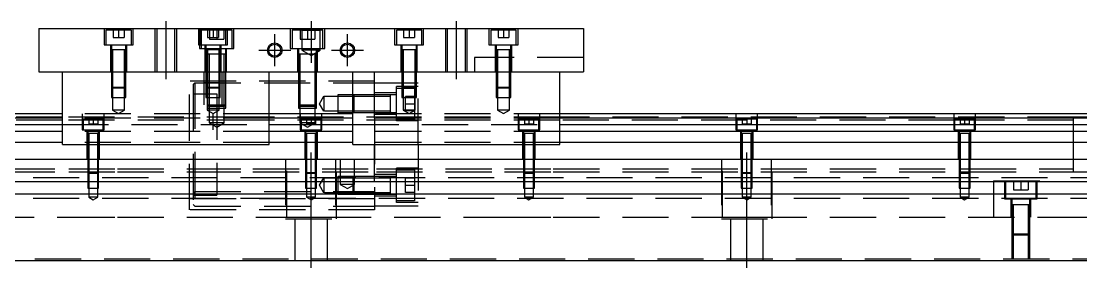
# Model space of a CAD drawing. Extents: x -12 to 733, y -281 to 102.
# Drawn here: x 180.2 to 472, y -239 to -171 of the extents above; entities that cross this region are included whole.
import ezdxf

# ---------------------------------------------------------------- set-up
doc = ezdxf.new("R2010")
doc.units = 0
doc.linetypes.add('CENTER', pattern=[50.8, 31.75, -6.35, 6.35, -6.35])
doc.linetypes.add('DASHED', pattern=[19.05, 12.7, -6.35])
doc.layers.get('0').update_dxf_attribs({"linetype": 'CONTINUOUS'})
doc.layers.add('CENTER', color=1, linetype='CENTER')

msp = doc.modelspace()

# ---------------------------------------------------------------- linework, layer by layer
at = {"color": 7, "linetype": 'CONTINUOUS'}
for p, q in [((185, -172.99), (335, -172.99)), ((185, -172.99), (185, -184.99)), ((335, -172.99), (335, -184.99)), ((185, -184.99), (335, -184.99)), ((191.5, -204.99), (191.5, -184.99)), ((248.5, -204.99), (248.5, -184.99)), ((271.5, -204.99), (271.5, -184.99)), ((328.5, -204.99), (328.5, -184.99)), ((191.5, -196.49), (0, -196.49)), ((191.5, -197.742272), (0, -197.742272)), ((271.5, -196.49), (248.5, -196.49)), ((271.5, -197.742272), (248.5, -197.742272)), ((520, -196.49), (328.5, -196.49)), ((520, -197.742272), (328.5, -197.742272)), ((0, -199.51668), (191.5, -199.51668)), ((248.5, -199.51668), (271.5, -199.51668)), ((328.5, -199.51668), (520, -199.51668)), ((191.5, -201.413076), (0, -201.413076)), ((271.5, -201.413076), (248.5, -201.413076)), ((520, -201.413076), (328.5, -201.413076)), ((191.5, -204.467372), (0, -204.467372)), ((191.5, -204.99), (248.5, -204.99)), ((271.5, -204.467372), (248.5, -204.467372)), ((271.5, -204.99), (328.5, -204.99)), ((520, -204.467372), (328.5, -204.467372)), ((0, -208.99), (520, -208.99)), ((520, -215.29), (0, -215.29)), ((520, -218.69), (0, -218.69)), ((0, -236.99), (520, -236.99))]:
    msp.add_line(p, q, dxfattribs=at)
at = {"color": 3, "linetype": 'DASHED'}
for p, q in [((203, -172.99), (203, -177.49)), ((210.5, -173.49), (203.5, -173.49)), ((203.5, -173.49), (203.5, -177.49)), ((205.5, -173.49), (205.5, -175.49)), ((207, -173.49), (207, -175.49)), ((208.5, -173.49), (208.5, -175.49)), ((210.5, -177.49), (210.5, -173.49)), ((211, -177.49), (211, -172.99)), ((217.000006, -172.99), (217.000006, -184.99)), ((217.5, -172.99), (217.5, -184.99)), ((222.5, -184.99), (222.5, -172.99)), ((222.999994, -184.99), (222.999994, -172.99)), ((229, -172.99), (229, -177.49)), ((229.25, -172.99), (229.25, -178.49)), ((236.5, -173.49), (229.5, -173.49)), ((229.5, -173.49), (229.5, -177.49)), ((238.25, -173.49), (229.75, -173.49)), ((229.75, -173.49), (229.75, -178.49)), ((231.5, -173.49), (231.5, -175.49)), ((232, -173.49), (232, -175.99)), ((233, -173.49), (233, -175.49)), ((234, -173.49), (234, -175.99)), ((234.5, -173.49), (234.5, -175.49)), ((236, -173.49), (236, -175.99)), ((236.5, -177.49), (236.5, -173.49)), ((237, -177.49), (237, -172.99)), ((238.25, -178.49), (238.25, -173.49)), ((238.75, -178.49), (238.75, -172.99)), ((254.25, -172.99), (254.25, -178.49)), ((263.25, -173.49), (254.75, -173.49)), ((254.75, -173.49), (254.75, -178.49)), ((257.5, -173.49), (257, -172.99)), ((257, -173.49), (257, -175.99)), ((257.5, -173.49), (257.5, -178.99)), ((257.5, -173.49), (262.5, -173.49)), ((259, -173.49), (259, -175.99)), ((261, -173.49), (261, -175.99)), ((262.5, -173.49), (263, -172.99)), ((262.5, -178.99), (262.5, -173.49)), ((263.25, -178.49), (263.25, -173.49)), ((263.75, -178.49), (263.75, -172.99)), ((283, -172.99), (283, -177.49)), ((290.5, -173.49), (283.5, -173.49)), ((283.5, -173.49), (283.5, -177.49)), ((285.5, -173.49), (285.5, -175.49)), ((287, -173.49), (287, -175.49)), ((288.5, -173.49), (288.5, -175.49)), ((290.5, -177.49), (290.5, -173.49)), ((291, -177.49), (291, -172.99)), ((297.000006, -172.99), (297.000006, -184.99)), ((297.5, -172.99), (297.5, -184.99)), ((302.5, -184.99), (302.5, -172.99)), ((302.999994, -184.99), (302.999994, -172.99)), ((309, -172.99), (309, -177.49)), ((316.5, -173.49), (309.5, -173.49)), ((309.5, -173.49), (309.5, -177.49)), ((311.5, -173.49), (311.5, -175.49)), ((313, -173.49), (313, -175.49)), ((314.5, -173.49), (314.5, -175.49)), ((316.5, -177.49), (316.5, -173.49)), ((317, -177.49), (317, -172.99)), ((203, -177.49), (211, -177.49)), ((204.75, -177.49), (204.75, -184.99)), ((205, -177.49), (205, -178.89)), ((205.5, -175.49), (207, -175.49)), ((207, -175.49), (208.5, -175.49)), ((209, -178.89), (209, -177.49)), ((209.25, -184.99), (209.25, -177.49)), ((229, -177.49), (237, -177.49)), ((230.75, -177.49), (230.75, -184.99)), ((231, -177.49), (231, -178.89)), ((231.5, -175.49), (233, -175.49)), ((232, -175.99), (234, -175.99)), ((233, -175.49), (234.5, -175.49)), ((234, -175.99), (236, -175.99)), ((235, -178.89), (235, -177.49)), ((235.25, -184.99), (235.25, -177.49)), ((257, -175.99), (259, -175.99)), ((259, -175.99), (261, -175.99)), ((283, -177.49), (291, -177.49)), ((284.75, -177.49), (284.75, -184.99)), ((285, -177.49), (285, -178.89)), ((285.5, -175.49), (287, -175.49)), ((287, -175.49), (288.5, -175.49)), ((289, -178.89), (289, -177.49)), ((289.25, -184.99), (289.25, -177.49)), ((309, -177.49), (317, -177.49)), ((310.75, -177.49), (310.75, -184.99)), ((311, -177.49), (311, -178.89)), ((311.5, -175.49), (313, -175.49)), ((313, -175.49), (314.5, -175.49)), ((315, -178.89), (315, -177.49)), ((315.25, -184.99), (315.25, -177.49)), ((205, -178.885), (205, -178.89)), ((205, -178.89), (205.216462, -178.89)), ((205.216708, -178.89), (205, -178.89)), ((205, -178.89), (205, -178.895)), ((205, -178.89), (205, -184.99)), ((208.783332, -178.89), (205.216708, -178.89)), ((205.35, -178.89), (205.35, -184.99)), ((208.65, -184.99), (208.65, -178.89)), ((209, -178.89), (208.783332, -178.89)), ((208.783538, -178.89), (209, -178.89)), ((209, -178.89), (209, -178.885)), ((209, -178.895), (209, -178.89)), ((209, -184.99), (209, -178.89)), ((229.25, -178.49), (238.75, -178.49)), ((231, -178.885), (231, -178.89)), ((231, -178.89), (231.216462, -178.89)), ((231.216708, -178.89), (231, -178.89)), ((231, -178.89), (231, -184.99)), ((231, -178.89), (231, -178.895)), ((234.783332, -178.89), (231.216708, -178.89)), ((231.25, -178.49), (231.25, -184.99)), ((231.35, -178.89), (231.35, -184.99)), ((231.5, -178.49), (231.5, -180.09)), ((231.757468, -180.09), (231.5, -180.09)), ((231.5, -180.09), (231.5, -184.99)), ((231.999654, -180.09), (231.757468, -180.09)), ((231.9, -180.09), (231.9, -184.99)), ((232.349616, -180.09), (231.999654, -180.09)), ((235.650424, -180.09), (232.349616, -180.09)), ((234.65, -184.99), (234.65, -178.89)), ((235, -178.89), (234.783332, -178.89)), ((234.783538, -178.89), (235, -178.89)), ((235, -178.89), (235, -178.885)), ((235, -184.99), (235, -178.89)), ((235, -178.895), (235, -178.89)), ((236.000386, -180.09), (235.650424, -180.09)), ((236.242552, -180.09), (236.000386, -180.09)), ((236.1, -184.99), (236.1, -180.09)), ((236.5, -180.09), (236.242552, -180.09)), ((236.5, -180.09), (236.5, -178.49)), ((236.5, -184.99), (236.5, -180.09)), ((236.75, -184.99), (236.75, -178.49)), ((254.25, -178.49), (263.75, -178.49)), ((256.25, -178.49), (256.25, -184.99)), ((256.5, -178.485), (256.5, -180.085)), ((256.5, -180.08), (256.5, -180.085)), ((256.5, -180.085), (256.757448, -180.085)), ((256.757468, -180.085), (256.5, -180.085)), ((256.5, -180.085), (256.5, -180.09)), ((256.5, -180.09), (256.5, -184.99)), ((261.242552, -180.09), (256.757468, -180.09)), ((256.9, -180.09), (256.9, -184.99)), ((262.5, -178.99), (257.5, -178.99)), ((257.5, -178.99), (260, -180.433376)), ((260, -180.433376), (262.5, -178.99)), ((260.5, -180.09), (260.5, -180.085)), ((260.5, -180.095), (260.5, -180.09)), ((261.1, -184.99), (261.1, -180.09)), ((261.5, -180.09), (261.242552, -180.09)), ((261.242602, -180.09), (261.5, -180.09)), ((261.5, -180.09), (261.5, -178.49)), ((261.5, -184.99), (261.5, -180.09)), ((261.75, -184.99), (261.75, -178.49)), ((285, -178.885), (285, -178.89)), ((285, -178.89), (285.216462, -178.89)), ((285.216708, -178.89), (285, -178.89)), ((285, -178.89), (285, -178.895)), ((285, -178.89), (285, -184.99)), ((288.783332, -178.89), (285.216708, -178.89)), ((285.35, -178.89), (285.35, -184.99)), ((288.65, -184.99), (288.65, -178.89)), ((289, -178.89), (288.783332, -178.89)), ((288.783538, -178.89), (289, -178.89)), ((289, -178.89), (289, -178.885)), ((289, -178.895), (289, -178.89)), ((289, -184.99), (289, -178.89)), ((311, -178.885), (311, -178.89)), ((311, -178.89), (311.216462, -178.89)), ((311.216708, -178.89), (311, -178.89)), ((311, -178.89), (311, -178.895)), ((311, -178.89), (311, -184.99)), ((314.783332, -178.89), (311.216708, -178.89)), ((311.35, -178.89), (311.35, -184.99)), ((314.65, -184.99), (314.65, -178.89)), ((315, -178.89), (314.783332, -178.89)), ((314.783538, -178.89), (315, -178.89)), ((315, -178.89), (315, -178.885)), ((315, -178.895), (315, -178.89)), ((315, -184.99), (315, -178.89)), ((315, -180.99), (305, -180.99)), ((305, -180.99), (305, -184.99)), ((335, -180.99), (315, -180.99)), ((205, -184.99), (205, -189.14)), ((205.000006, -184.99), (205.000006, -189.140006)), ((205.35, -184.99), (205.35, -189.49)), ((208.65, -189.49), (208.65, -184.99)), ((208.999994, -189.140006), (208.999994, -184.99)), ((209, -189.14), (209, -184.99)), ((226.5, -222.99), (226.5, -184.99)), ((230.500006, -184.99), (230.500002, -194.09)), ((231, -184.99), (231, -189.14)), ((231.000006, -184.99), (231.000002, -189.14)), ((231.35, -184.99), (231.35, -189.49)), ((231.5, -184.99), (231.5, -194.09)), ((231.9, -184.99), (231.9, -194.49)), ((234.65, -189.49), (234.65, -184.99)), ((234.999998, -189.14), (234.999994, -184.99)), ((235, -189.14), (235, -184.99)), ((235.499998, -194.09), (235.499994, -184.99)), ((236.1, -194.49), (236.1, -184.99)), ((236.5, -194.09), (236.5, -184.99)), ((256.5, -184.99), (256.5, -194.09)), ((256.500006, -184.99), (256.500002, -194.09)), ((256.9, -184.99), (256.9, -194.49)), ((261.1, -194.49), (261.1, -184.99)), ((261.499998, -194.09), (261.499994, -184.99)), ((261.5, -194.09), (261.5, -184.99)), ((277.5, -197.742272), (277.5, -184.99)), ((285, -184.99), (285, -189.14)), ((285.000006, -184.99), (285.000002, -189.14)), ((285.35, -184.99), (285.35, -189.49)), ((288.65, -189.49), (288.65, -184.99)), ((288.999998, -189.14), (288.999994, -184.99)), ((289, -189.14), (289, -184.99)), ((311, -184.99), (311, -189.14)), ((311.000006, -184.99), (311.000002, -189.14)), ((311.35, -184.99), (311.35, -189.49)), ((314.65, -189.49), (314.65, -184.99)), ((314.999998, -189.14), (314.999994, -184.99)), ((315, -189.14), (315, -184.99)), ((205, -189.14), (209, -189.14)), ((205, -189.14), (205.35, -189.49)), ((205.000006, -189.140006), (205.000006, -191.99)), ((208.65, -189.49), (205.35, -189.49)), ((205.35, -189.49), (205.35, -191.99)), ((208.65, -189.49), (209, -189.14)), ((208.65, -191.99), (208.65, -189.49)), ((208.999994, -191.99), (208.999994, -189.140006)), ((277.5, -187.49), (226.5, -187.49)), ((227.5, -188.49), (228, -187.99)), ((227.5, -188.49), (227.5, -221.49)), ((228, -187.99), (277.5, -187.99)), ((228, -187.99), (228, -221.99)), ((230.9, -187.99), (230.5, -187.99)), ((235.1, -187.99), (230.9, -187.99)), ((231, -189.14), (235, -189.14)), ((231, -189.14), (231.35, -189.49)), ((231.000002, -189.14), (231.000006, -191.99)), ((234.65, -189.49), (231.35, -189.49)), ((231.35, -189.49), (231.35, -191.99)), ((234.65, -189.49), (235, -189.14)), ((234.65, -191.99), (234.65, -189.49)), ((234.999994, -191.99), (234.999998, -189.14)), ((277.5, -187.99), (289.5, -187.99)), ((283.5, -198.490001), (283.5, -188.990001)), ((289.5, -188.990001), (283.5, -188.990001)), ((283.5, -189.49), (288.5, -189.49)), ((285, -189.14), (289, -189.14)), ((285, -189.14), (285.35, -189.49)), ((285.000002, -189.14), (285.000006, -191.99)), ((285.35, -189.49), (285.000006, -189.49)), ((288.65, -189.49), (285.35, -189.49)), ((285.35, -189.49), (285.35, -191.99)), ((288.5, -189.49), (288.5, -197.99)), ((288.65, -189.49), (289, -189.14)), ((288.65, -191.99), (288.65, -189.49)), ((288.999994, -191.99), (288.999998, -189.14)), ((289.5, -204.99), (289.5, -187.99)), ((311, -189.14), (315, -189.14)), ((311, -189.14), (311.35, -189.49)), ((311.000002, -189.14), (311.000006, -191.99)), ((314.65, -189.49), (311.35, -189.49)), ((311.35, -189.49), (311.35, -191.99)), ((314.65, -189.49), (315, -189.14)), ((314.65, -191.99), (314.65, -189.49)), ((314.999994, -191.99), (314.999998, -189.14)), ((205.000006, -191.99), (208.999994, -191.99)), ((205.35, -191.99), (205.35, -195.49)), ((208.65, -195.49), (208.65, -191.99)), ((227.5, -190.99), (234, -190.99)), ((231.000006, -191.99), (234.999994, -191.99)), ((231.35, -191.99), (231.35, -195.49)), ((234, -190.99), (234, -218.99)), ((234.65, -195.49), (234.65, -191.99)), ((262.287565, -193.74), (263.500001, -191.64)), ((263.500001, -191.64), (263.500001, -195.84)), ((263.500001, -191.64), (269.4, -191.64)), ((267.5, -196.239995), (267.5, -191.240004)), ((267.5, -191.240004), (272.4, -191.240004)), ((269.4, -191.64), (272, -191.64)), ((271.499979, -191.64), (271.899979, -191.24)), ((271.499979, -191.64), (271.499979, -195.84)), ((271.899979, -196.24), (271.899979, -191.24)), ((272, -191.64), (281.9, -191.640001)), ((272.4, -191.240004), (283.5, -191.240004)), ((283.5, -190.740001), (277.5, -190.740001)), ((281.9, -196.24), (281.9, -191.24)), ((285.000006, -191.99), (288.999994, -191.99)), ((285.35, -191.99), (285.35, -195.49)), ((286, -195.74), (286, -191.74)), ((288.5, -191.74), (286, -191.74)), ((288.65, -195.49), (288.65, -191.99)), ((311.000006, -191.99), (314.999994, -191.99)), ((311.35, -191.99), (311.35, -195.49)), ((314.65, -195.49), (314.65, -191.99)), ((208.65, -195.49), (205.35, -195.49)), ((205.35, -195.49), (207, -196.442628)), ((207, -196.442628), (208.65, -195.49)), ((234.65, -195.49), (231.35, -195.49)), ((231.35, -195.49), (233, -196.442628)), ((231.5, -194.09), (236.5, -194.09)), ((231.5, -194.09), (231.9, -194.49)), ((231.500002, -194.09), (231.500006, -194.99)), ((231.500006, -194.99), (236.499994, -194.99)), ((236.1, -194.49), (231.9, -194.49)), ((231.9, -194.49), (231.9, -194.99)), ((231.9, -194.99), (231.9, -198.99)), ((233, -196.442628), (234.65, -195.49)), ((236.1, -194.49), (236.5, -194.09)), ((236.1, -194.99), (236.1, -194.49)), ((236.1, -198.99), (236.1, -194.99)), ((236.499994, -194.99), (236.499998, -194.09)), ((256.5, -194.09), (261.5, -194.09)), ((256.5, -194.09), (256.9, -194.49)), ((256.500002, -194.09), (256.500006, -194.99)), ((256.500006, -194.99), (261.499994, -194.99)), ((261.1, -194.49), (256.9, -194.49)), ((256.9, -194.49), (256.9, -194.99)), ((256.9, -194.99), (256.9, -198.99)), ((261.1, -194.49), (261.5, -194.09)), ((261.1, -194.99), (261.1, -194.49)), ((261.1, -198.99), (261.1, -194.99)), ((261.499994, -194.99), (261.499998, -194.09)), ((263.500001, -195.84), (262.287565, -193.74)), ((288.65, -195.49), (285.35, -195.49)), ((285.35, -195.49), (287, -196.442628)), ((286, -193.74), (288.5, -193.74)), ((287, -196.442628), (288.65, -195.49)), ((314.65, -195.49), (311.35, -195.49)), ((311.35, -195.49), (313, -196.442628)), ((313, -196.442628), (314.65, -195.49)), ((191.5, -197.49), (40.5, -197.49)), ((191.5, -198.24), (82.75, -198.24)), ((248.5, -196.49), (191.5, -196.49)), ((244, -197.49), (191.5, -197.49)), ((248.5, -197.742272), (191.5, -197.742272)), ((244, -198.24), (191.5, -198.24)), ((197, -196.49), (197, -200.99)), ((202.75, -197.99), (197.25, -197.99)), ((197.25, -197.99), (197.25, -200.99)), ((198.75, -197.99), (198.75, -199.29)), ((200, -197.99), (200, -199.29)), ((201.25, -197.99), (201.25, -199.29)), ((202.75, -200.99), (202.75, -197.99)), ((203, -200.99), (203, -196.49)), ((233, -200.99), (233, -196.49)), ((288, -197.49), (244, -197.49)), ((288, -198.24), (244, -198.24)), ((257, -196.49), (257, -200.99)), ((262.75, -197.99), (257.25, -197.99)), ((257.25, -197.99), (257.25, -200.99)), ((258.75, -197.99), (258.75, -199.29)), ((260, -197.99), (260, -199.29)), ((261.25, -197.99), (261.25, -199.29)), ((262.75, -200.99), (262.75, -197.99)), ((263, -200.99), (263, -196.49)), ((269.4, -195.84), (263.66115, -195.84)), ((272.4, -196.239994), (267.5, -196.239994)), ((272, -195.84), (269.4, -195.84)), ((271.899979, -196.24), (271.499979, -195.84)), ((328.5, -196.49), (271.5, -196.49)), ((328.5, -197.742272), (271.5, -197.742272)), ((281.9, -195.84), (272, -195.84)), ((283.5, -196.239994), (272.4, -196.239994)), ((283.5, -196.740001), (277.5, -196.740001)), ((277.5, -197.742272), (277.5, -221.99)), ((281.9, -195.982602), (281.9, -196.24)), ((288.5, -197.99), (283.5, -197.99)), ((288.5, -195.74), (286, -195.74)), ((328.5, -197.49), (288, -197.49)), ((328.5, -198.24), (288, -198.24)), ((317, -196.49), (317, -200.99)), ((322.75, -197.99), (317.25, -197.99)), ((317.25, -197.99), (317.25, -200.99)), ((318.75, -197.99), (318.75, -199.29)), ((320, -197.99), (320, -199.29)), ((321.25, -197.99), (321.25, -199.29)), ((322.75, -200.99), (322.75, -197.99)), ((323, -200.99), (323, -196.49)), ((470, -197.49), (328.5, -197.49)), ((437.25, -198.24), (328.5, -198.24)), ((377, -196.49), (377, -200.99)), ((382.75, -197.99), (377.25, -197.99)), ((377.25, -197.99), (377.25, -200.99)), ((378.75, -197.99), (378.75, -199.29)), ((380, -197.99), (380, -199.29)), ((381.25, -197.99), (381.25, -199.29)), ((382.75, -200.99), (382.75, -197.99)), ((383, -200.99), (383, -196.49)), ((437, -196.49), (437, -200.99)), ((442.75, -197.99), (437.25, -197.99)), ((437.25, -197.99), (437.25, -200.99)), ((442.75, -198.24), (437.25, -198.24)), ((438.75, -197.99), (438.75, -199.29)), ((440, -197.99), (440, -199.29)), ((441.25, -197.99), (441.25, -199.29)), ((442.75, -200.99), (442.75, -197.99)), ((470, -198.24), (442.75, -198.24)), ((443, -200.99), (443, -196.49)), ((470, -197.49), (469.995, -197.49)), ((470, -198.038872), (470, -197.49)), ((470.005, -197.49), (470, -197.49)), ((475, -197.49), (470, -197.49)), ((470, -204.789934), (470, -198.038872)), ((191.5, -199.51668), (248.5, -199.51668)), ((197, -200.99), (203, -200.99)), ((198.25, -200.99), (198.25, -208.99)), ((198.5, -200.99), (198.5, -201.99)), ((198.75, -199.29), (200, -199.29)), ((200, -199.29), (201.25, -199.29)), ((201.5, -201.99), (201.5, -200.99)), ((201.75, -208.99), (201.75, -200.99)), ((236.1, -198.99), (231.9, -198.99)), ((231.9, -198.99), (234, -200.202436)), ((234, -200.202436), (236.1, -198.99)), ((261.1, -198.99), (256.9, -198.99)), ((256.9, -198.99), (259, -200.202436)), ((257, -200.99), (263, -200.99)), ((258.25, -200.99), (258.25, -208.99)), ((258.5, -200.99), (258.5, -201.99)), ((258.75, -199.29), (260, -199.29)), ((259, -200.202436), (261.1, -198.99)), ((260, -199.29), (261.25, -199.29)), ((261.5, -201.99), (261.5, -200.99)), ((261.75, -208.99), (261.75, -200.99)), ((271.5, -199.51668), (328.5, -199.51668)), ((289.5, -198.490001), (283.5, -198.490001)), ((317, -200.99), (323, -200.99)), ((318.25, -200.99), (318.25, -208.99)), ((318.5, -200.99), (318.5, -201.99)), ((318.75, -199.29), (320, -199.29)), ((320, -199.29), (321.25, -199.29)), ((321.5, -201.99), (321.5, -200.99)), ((321.75, -208.99), (321.75, -200.99)), ((377, -200.99), (383, -200.99)), ((378.25, -200.99), (378.25, -208.99)), ((378.5, -200.99), (378.5, -201.99)), ((378.75, -199.29), (380, -199.29)), ((380, -199.29), (381.25, -199.29)), ((381.5, -201.99), (381.5, -200.99)), ((381.75, -208.99), (381.75, -200.99)), ((437, -200.99), (443, -200.99)), ((438.25, -200.99), (438.25, -208.99)), ((438.5, -200.99), (438.5, -201.99)), ((438.75, -199.29), (440, -199.29)), ((440, -199.29), (441.25, -199.29)), ((441.5, -201.99), (441.5, -200.99)), ((441.75, -208.99), (441.75, -200.99)), ((248.5, -201.413076), (191.5, -201.413076)), ((198.5, -201.985), (198.5, -201.99)), ((198.624678, -201.99), (198.5, -201.99)), ((198.5, -201.99), (198.5, -208.99)), ((198.5, -201.99), (198.5, -201.995)), ((199.998804, -201.99), (198.624678, -201.99)), ((198.75, -201.99), (198.75, -208.99)), ((201.37533, -201.99), (199.998804, -201.99)), ((201.25, -208.99), (201.25, -201.99)), ((201.5, -201.99), (201.37533, -201.99)), ((201.5, -201.99), (201.5, -201.985)), ((201.5, -208.99), (201.5, -201.99)), ((201.5, -201.995), (201.5, -201.99)), ((258.5, -201.985), (258.5, -201.99)), ((258.624678, -201.99), (258.5, -201.99)), ((258.5, -201.99), (258.5, -208.99)), ((258.5, -201.99), (258.5, -201.995)), ((259.998804, -201.99), (258.624678, -201.99)), ((258.75, -201.99), (258.75, -208.99)), ((261.37533, -201.99), (259.998804, -201.99)), ((261.25, -208.99), (261.25, -201.99)), ((261.5, -201.99), (261.37533, -201.99)), ((261.5, -201.99), (261.5, -201.985)), ((261.5, -208.99), (261.5, -201.99)), ((261.5, -201.995), (261.5, -201.99)), ((328.5, -201.413076), (271.5, -201.413076)), ((318.5, -201.985), (318.5, -201.99)), ((318.624678, -201.99), (318.5, -201.99)), ((318.5, -201.99), (318.5, -208.99)), ((318.5, -201.99), (318.5, -201.995)), ((319.998804, -201.99), (318.624678, -201.99)), ((318.75, -201.99), (318.75, -208.99)), ((321.37533, -201.99), (319.998804, -201.99)), ((321.25, -208.99), (321.25, -201.99)), ((321.5, -201.99), (321.37533, -201.99)), ((321.5, -201.99), (321.5, -201.985)), ((321.5, -208.99), (321.5, -201.99)), ((321.5, -201.995), (321.5, -201.99)), ((378.5, -201.985), (378.5, -201.99)), ((378.624678, -201.99), (378.5, -201.99)), ((378.5, -201.99), (378.5, -208.99)), ((378.5, -201.99), (378.5, -201.995)), ((379.998804, -201.99), (378.624678, -201.99)), ((378.75, -201.99), (378.75, -208.99)), ((381.37533, -201.99), (379.998804, -201.99)), ((381.25, -208.99), (381.25, -201.99)), ((381.5, -201.99), (381.37533, -201.99)), ((381.5, -201.99), (381.5, -201.985)), ((381.5, -208.99), (381.5, -201.99)), ((381.5, -201.995), (381.5, -201.99)), ((438.5, -201.985), (438.5, -201.99)), ((438.624678, -201.99), (438.5, -201.99)), ((438.5, -201.99), (438.5, -201.995)), ((438.5, -201.99), (438.5, -208.99)), ((439.998804, -201.99), (438.624678, -201.99)), ((438.75, -201.99), (438.75, -208.99)), ((441.37533, -201.99), (439.998804, -201.99)), ((441.25, -208.99), (441.25, -201.99)), ((441.5, -201.99), (441.37533, -201.99)), ((441.5, -201.99), (441.5, -201.985)), ((441.5, -201.995), (441.5, -201.99)), ((441.5, -208.99), (441.5, -201.99)), ((248.5, -204.467372), (191.5, -204.467372)), ((328.5, -204.467372), (271.5, -204.467372)), ((277.5, -208.99), (277.5, -204.99)), ((289.5, -204.99), (289.5, -221.99)), ((470, -205.190056), (470, -204.789934)), ((470, -208.99023), (470, -205.190056)), ((198.5, -208.99), (198.5, -212.74)), ((198.500006, -208.99), (198.500002, -212.74)), ((198.75, -208.99), (198.75, -212.99)), ((201.25, -212.99), (201.25, -208.99)), ((201.499998, -212.74), (201.499994, -208.99)), ((201.5, -212.74), (201.5, -208.99)), ((253, -208.99), (253, -225.49)), ((253.291796, -224.99), (253.291796, -208.99)), ((258.5, -208.99), (258.5, -212.74)), ((258.500006, -208.99), (258.500002, -212.74)), ((258.75, -208.99), (258.75, -212.99)), ((261.25, -212.99), (261.25, -208.99)), ((261.499998, -212.74), (261.499994, -208.99)), ((261.5, -212.74), (261.5, -208.99)), ((266.708204, -208.99), (266.708204, -224.99)), ((267, -225.49), (267, -208.99)), ((268, -208.99), (268, -215.99)), ((272, -215.99), (272, -208.99)), ((277.5, -215.29), (277.5, -208.99)), ((318.5, -208.99), (318.5, -212.74)), ((318.500006, -208.99), (318.500002, -212.74)), ((318.75, -208.99), (318.75, -212.99)), ((321.25, -212.99), (321.25, -208.99)), ((321.499998, -212.74), (321.499994, -208.99)), ((321.5, -212.74), (321.5, -208.99)), ((373, -208.99), (373, -225.49)), ((373.291796, -224.99), (373.291796, -208.99)), ((378.5, -208.99), (378.5, -212.74)), ((378.500006, -208.99), (378.500002, -212.74)), ((378.75, -208.99), (378.75, -212.99)), ((381.25, -212.99), (381.25, -208.99)), ((381.499998, -212.74), (381.499994, -208.99)), ((381.5, -212.74), (381.5, -208.99)), ((386.708204, -208.99), (386.708204, -224.99)), ((387, -225.49), (387, -208.99)), ((438.5, -208.99), (438.5, -212.74)), ((438.500006, -208.99), (438.500006, -212.740006)), ((438.75, -208.99), (438.75, -212.99)), ((441.25, -212.99), (441.25, -208.99)), ((441.499994, -212.740006), (441.499994, -208.99)), ((441.5, -212.74), (441.5, -208.99)), ((470, -211.940962), (470, -208.99023)), ((81.5, -211.74), (193.291796, -211.74)), ((81.5, -212.49), (193.291796, -212.49)), ((193.291796, -211.74), (206.708204, -211.74)), ((193.291796, -212.49), (206.708204, -212.49)), ((198.5, -212.74), (201.5, -212.74)), ((198.5, -212.74), (198.75, -212.99)), ((198.500002, -212.74), (198.500006, -215.29)), ((201.25, -212.99), (198.75, -212.99)), ((198.75, -212.99), (198.75, -216.99)), ((201.25, -212.99), (201.5, -212.74)), ((201.25, -216.99), (201.25, -212.99)), ((201.499994, -215.29), (201.499998, -212.74)), ((206.708204, -211.74), (228, -211.74)), ((206.708204, -212.49), (228, -212.49)), ((228, -211.74), (244, -211.74)), ((228, -212.49), (244, -212.49)), ((244, -211.74), (278, -211.74)), ((244, -212.489994), (278, -212.489994)), ((244, -212.49), (278, -212.49)), ((258.5, -212.74), (261.5, -212.74)), ((258.5, -212.74), (258.75, -212.99)), ((258.500002, -212.74), (258.500006, -215.29)), ((261.25, -212.99), (258.75, -212.99)), ((258.75, -212.99), (258.75, -216.99)), ((261.25, -212.99), (261.5, -212.74)), ((261.25, -216.99), (261.25, -212.99)), ((261.499994, -215.29), (261.499998, -212.74)), ((278, -211.74), (313.291796, -211.74)), ((278, -212.49), (313.291796, -212.49)), ((283.5, -220.990001), (283.5, -211.490001)), ((289.5, -211.490001), (283.5, -211.490001)), ((283.5, -211.99), (288.5, -211.99)), ((288.5, -211.99), (288.5, -220.49)), ((313.291796, -211.74), (326.708204, -211.74)), ((313.291796, -212.49), (326.708204, -212.49)), ((318.5, -212.74), (321.5, -212.74)), ((318.5, -212.74), (318.75, -212.99)), ((318.500002, -212.74), (318.500006, -215.29)), ((321.25, -212.99), (318.75, -212.99)), ((318.75, -212.99), (318.75, -216.99)), ((321.25, -212.99), (321.5, -212.74)), ((321.25, -216.99), (321.25, -212.99)), ((321.499994, -215.29), (321.499998, -212.74)), ((326.708204, -211.74), (438.5, -211.74)), ((326.708204, -212.49), (438.5, -212.49)), ((378.5, -212.74), (381.5, -212.74)), ((378.5, -212.74), (378.75, -212.99)), ((378.500002, -212.74), (378.500006, -215.29)), ((381.25, -212.99), (378.75, -212.99)), ((378.75, -212.99), (378.75, -216.99)), ((381.25, -212.99), (381.5, -212.74)), ((381.25, -216.99), (381.25, -212.99)), ((381.499994, -215.29), (381.499998, -212.74)), ((438.5, -211.74), (438.75, -211.74)), ((438.5, -212.49), (438.75, -212.49)), ((438.5, -212.74), (441.5, -212.74)), ((438.5, -212.74), (438.75, -212.99)), ((438.500006, -212.740006), (438.500006, -215.29)), ((438.75, -211.74), (441.25, -211.74)), ((438.75, -212.49), (441.25, -212.49)), ((441.25, -212.99), (438.75, -212.99)), ((438.75, -212.99), (438.75, -216.99)), ((441.25, -211.74), (441.5, -211.74)), ((441.25, -212.49), (441.5, -212.49)), ((441.25, -212.99), (441.5, -212.74)), ((441.25, -216.99), (441.25, -212.99)), ((441.499994, -215.29), (441.499994, -212.740006)), ((441.5, -211.74), (463.291796, -211.74)), ((441.5, -212.49), (463.291796, -212.49)), ((463.291796, -211.74), (470, -211.74)), ((463.291796, -212.49), (470, -212.49)), ((469.995, -212.49), (470, -212.49)), ((470, -212.489332), (470, -211.940962)), ((470, -212.49), (470, -212.489332)), ((470, -212.49), (470.005, -212.49)), ((470, -212.49), (475, -212.49)), ((520, -214.14), (0, -214.14)), ((198.500006, -215.29), (198.500006, -216.99)), ((201.499994, -216.99), (201.499994, -215.29)), ((258.500006, -215.29), (258.500006, -216.99)), ((261.499994, -216.99), (261.499994, -215.29)), ((262.287565, -216.24), (263.500001, -214.14)), ((263.500001, -214.14), (263.500001, -218.34)), ((263.500001, -214.14), (269.4, -214.14)), ((267.5, -218.739995), (267.5, -213.740004)), ((267.5, -213.740004), (272.4, -213.740004)), ((269.4, -214.14), (272, -214.14)), ((271.499979, -214.14), (271.899979, -213.74)), ((271.499979, -214.14), (271.499979, -218.34)), ((271.899979, -218.74), (271.899979, -213.74)), ((272, -214.14), (281.9, -214.140001)), ((272.4, -213.740004), (283.5, -213.740004)), ((283.5, -213.240001), (277.5, -213.240001)), ((281.9, -218.74), (281.9, -213.74)), ((286, -218.24), (286, -214.24)), ((288.5, -214.24), (286, -214.24)), ((288.500006, -215.29), (288.500006, -216.99)), ((288.500006, -215.29), (288.500006, -216.99)), ((318.500006, -215.29), (318.500006, -216.99)), ((321.499994, -216.99), (321.499994, -215.29)), ((378.500006, -215.29), (378.500006, -216.99)), ((381.499994, -216.99), (381.499994, -215.29)), ((438.500006, -215.29), (438.500006, -216.99)), ((441.499994, -216.99), (441.499994, -215.29)), ((448, -214.99), (448, -215.29)), ((448, -214.99), (463, -214.99)), ((448, -215.29), (448, -218.69)), ((451, -214.99), (451, -219.99)), ((451.25, -214.99), (451.25, -215.29)), ((451.25, -215.29), (451.25, -218.69)), ((453.5, -214.99), (453.5, -217.49)), ((455.5, -214.99), (455.5, -217.49)), ((457.5, -214.99), (457.5, -217.49)), ((459.75, -215.29), (459.75, -214.99)), ((459.75, -218.69), (459.75, -215.29)), ((460, -219.99), (460, -214.99)), ((198.500006, -216.99), (201.499994, -216.99)), ((198.75, -216.99), (198.75, -219.49)), ((201.25, -219.49), (201.25, -216.99)), ((228, -217.99), (277.5, -217.99)), ((228, -218.69), (228, -217.99)), ((258.500006, -216.99), (261.499994, -216.99)), ((258.75, -216.99), (258.75, -219.49)), ((261.25, -219.49), (261.25, -216.99)), ((263.500001, -218.34), (262.287565, -216.24)), ((269.4, -218.34), (263.66115, -218.34)), ((272.4, -218.739994), (267.5, -218.739994)), ((272, -215.99), (268, -215.99)), ((268, -215.99), (270, -217.1447)), ((272, -218.34), (269.4, -218.34)), ((270, -217.1447), (272, -215.99)), ((271.899979, -218.74), (271.499979, -218.34)), ((281.9, -218.34), (272, -218.34)), ((283.5, -218.739994), (272.4, -218.739994)), ((277.5, -218.69), (277.5, -222.99)), ((281.9, -218.482602), (281.9, -218.74)), ((286, -216.24), (288.5, -216.24)), ((288.5, -218.24), (286, -218.24)), ((318.500006, -216.99), (321.499994, -216.99)), ((318.75, -216.99), (318.75, -219.49)), ((321.25, -219.49), (321.25, -216.99)), ((378.500006, -216.99), (381.499994, -216.99)), ((378.75, -216.99), (378.75, -219.49)), ((381.25, -219.49), (381.25, -216.99)), ((438.500006, -216.99), (441.499994, -216.99)), ((438.75, -216.99), (438.75, -219.49)), ((441.25, -219.49), (441.25, -216.99)), ((448, -218.69), (448, -224.99)), ((451.25, -218.69), (451.25, -219.99)), ((453.5, -217.49), (455.5, -217.49)), ((455.5, -217.49), (457.5, -217.49)), ((459.75, -219.99), (459.75, -218.69)), ((520, -219.84), (0, -219.84)), ((201.25, -219.49), (198.75, -219.49)), ((198.75, -219.49), (200, -220.211688)), ((200, -220.211688), (201.25, -219.49)), ((277.5, -219.998332), (226.5, -219.998332)), ((227.5, -218.99), (234, -218.99)), ((228, -221.99), (227.5, -221.49)), ((261.25, -219.49), (258.75, -219.49)), ((258.75, -219.49), (260, -220.211688)), ((260, -220.211688), (261.25, -219.49)), ((283.5, -219.240001), (277.5, -219.240001)), ((288.5, -220.49), (283.5, -220.49)), ((289.5, -220.990001), (283.5, -220.990001)), ((321.25, -219.49), (318.75, -219.49)), ((318.75, -219.49), (320, -220.211688)), ((320, -220.211688), (321.25, -219.49)), ((381.25, -219.49), (378.75, -219.49)), ((378.75, -219.49), (380, -220.211688)), ((380, -220.211688), (381.25, -219.49)), ((441.25, -219.49), (438.75, -219.49)), ((438.75, -219.49), (440, -220.211688)), ((440, -220.211688), (441.25, -219.49)), ((451, -219.99), (460, -219.99)), ((452.75, -219.99), (452.75, -224.99)), ((453, -219.99), (453, -221.595)), ((453, -221.585), (453, -224.99)), ((453, -221.59), (453.257448, -221.59)), ((453.257468, -221.59), (453, -221.59)), ((457.742552, -221.59), (453.257468, -221.59)), ((453.4, -221.59), (453.4, -224.99)), ((457.6, -224.99), (457.6, -221.59)), ((458, -221.59), (457.742552, -221.59)), ((457.742602, -221.59), (458, -221.59)), ((458, -221.595), (458, -219.99)), ((458, -224.99), (458, -221.585)), ((458.25, -224.99), (458.25, -219.99)), ((277.5, -222.99), (226.5, -222.99)), ((228, -221.99), (277.5, -221.99)), ((289.5, -221.99), (277.5, -221.99)), ((56.708204, -224.99), (193.291796, -224.99)), ((193.291796, -224.99), (206.708204, -224.99)), ((206.708204, -224.99), (313.291796, -224.99)), ((253, -225.49), (267, -225.49)), ((253.291796, -224.99), (266.708204, -224.99)), ((255.5, -225.49), (255.5, -236.99)), ((264.5, -236.99), (264.5, -225.49)), ((313.291796, -224.99), (326.708204, -224.99)), ((326.708204, -224.99), (463.291796, -224.99)), ((373, -225.49), (387, -225.49)), ((373.291796, -224.99), (386.708204, -224.99)), ((375.5, -225.49), (375.5, -236.99)), ((384.5, -236.99), (384.5, -225.49)), ((453, -224.99), (453, -229.59)), ((453.000006, -224.99), (453.000002, -229.59)), ((453.4, -224.99), (453.4, -229.99)), ((457.6, -229.99), (457.6, -224.99)), ((457.999998, -229.59), (457.999994, -224.99)), ((458, -229.59), (458, -224.99)), ((463.291796, -224.99), (476.708204, -224.99)), ((453, -229.59), (458, -229.59)), ((453, -229.59), (453.4, -229.99)), ((453.000002, -229.59), (453.000006, -236.49)), ((457.6, -229.99), (453.4, -229.99)), ((453.4, -229.99), (453.4, -236.49)), ((457.6, -229.99), (458, -229.59)), ((457.6, -236.49), (457.6, -229.99)), ((457.999994, -236.49), (457.999998, -229.59)), ((12.499994, -236.49), (520, -236.49))]:
    msp.add_line(p, q, dxfattribs=at)
at = {"color": 3, "linetype": 'CONTINUOUS'}
for centre in [(250, -178.99), (270, -178.99)]:
    msp.add_circle(centre, 2, dxfattribs=at)
at = {"color": 7, "linetype": 'CONTINUOUS'}
for centre in [(250, -178.99), (270, -178.99)]:
    msp.add_circle(centre, 1.65, dxfattribs=at)
at = {"layer": 'CENTER', "color": 1, "linetype": 'CENTER'}
for p, q in [((220, -170.99), (220, -186.99)), ((260, -170.99), (260, -182.433376)), ((300, -170.99), (300, -186.99)), ((250, -183.39), (250, -174.59)), ((270, -183.39), (270, -174.59)), ((245.6, -178.99), (254.4, -178.99)), ((265.6, -178.99), (274.4, -178.99)), ((260, -238.99), (260, -206.99)), ((380, -238.99), (380, -206.99))]:
    msp.add_line(p, q, dxfattribs=at)

doc.saveas('drawing.dxf')
